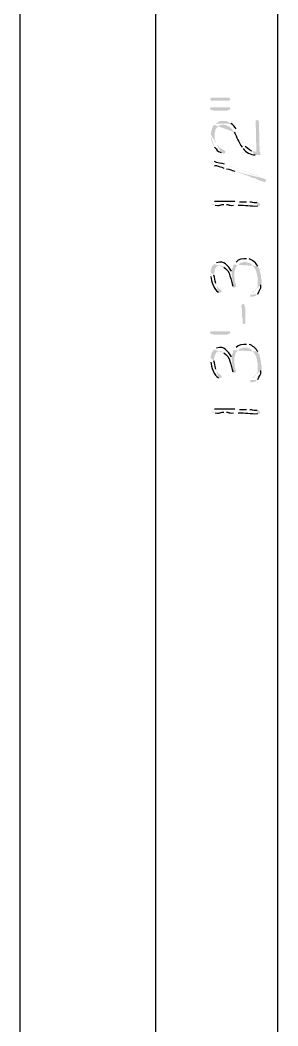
# Model space of a CAD drawing. Header units: inches. Extents: x -167 to 6071, y -6287 to -2731.
# Drawn here: x -161.9 to -140.8, y -5975.2 to -5893.1 of the extents above; entities that cross this region are included whole.
import ezdxf

# ---------------------------------------------------------------- set-up
doc = ezdxf.new("R2010")
doc.units = ezdxf.units.IN
doc.header["$LTSCALE"] = 96
doc.header["$MEASUREMENT"] = 0
doc.layers.add('PDF_Geometry', color=7, linetype='Continuous', true_color=0x4a4a4a)
doc.layers.add('PDF_Solid Fills', color=7, linetype='Continuous')

msp = doc.modelspace()

# ---------------------------------------------------------------- hatches: boundary and pattern name
at = {"layer": 'PDF_Solid Fills', "true_color": 0x4a4a4a, "transparency": 33554559}
for points in [[(-146.337, -5899.562), (-146.283, -5899.615), (-146.23, -5899.669), (-144.843, -5899.669), (-144.737, -5899.615), (-144.683, -5899.562), (-144.737, -5899.455), (-144.79, -5899.402), (-146.177, -5899.402), (-146.283, -5899.455)], [(-146.337, -5900.309), (-146.283, -5900.415), (-146.23, -5900.415), (-146.07, -5900.469), (-144.897, -5900.469), (-144.843, -5900.415), (-144.737, -5900.415), (-144.683, -5900.309), (-144.737, -5900.202), (-146.283, -5900.202)], [(-142.603, -5901.375), (-142.55, -5903.829), (-142.55, -5904.095), (-142.23, -5904.095), (-142.23, -5903.882), (-142.283, -5903.829), (-142.337, -5901.429), (-142.337, -5901.375), (-142.39, -5901.269), (-142.443, -5901.215), (-142.55, -5901.269), (-142.603, -5901.269)], [(-143.777, -5916.415), (-143.777, -5916.522), (-143.723, -5916.629), (-143.723, -5917.322), (-143.67, -5917.429), (-143.67, -5917.855), (-143.563, -5917.909), (-143.457, -5917.855), (-143.457, -5916.575), (-143.51, -5916.522), (-143.51, -5916.362), (-143.563, -5916.255), (-143.617, -5916.255), (-143.723, -5916.309)], [(-146.07, -5918.495), (-144.737, -5918.495), (-144.683, -5918.602), (-144.737, -5918.709), (-144.843, -5918.709), (-144.897, -5918.762), (-146.07, -5918.762), (-146.23, -5918.709), (-146.283, -5918.709), (-146.337, -5918.602), (-146.283, -5918.495)]]:
    msp.add_hatch(color=251, dxfattribs=at).paths.add_polyline_path(points)
h = msp.add_hatch(color=251, dxfattribs=at)
h.paths.add_polyline_path([(-145.963, -5901.642), (-145.963, -5902.495), (-145.963, -5902.282), (-145.91, -5902.175), (-145.91, -5902.069), (-145.857, -5901.962), (-145.803, -5901.855), (-145.75, -5901.855), (-145.697, -5901.749), (-145.483, -5901.642), (-145.377, -5901.642), (-145.27, -5901.589), (-145.163, -5901.642), (-145.057, -5901.642), (-144.843, -5901.749), (-144.79, -5901.749), (-144.683, -5901.855), (-144.63, -5901.909), (-144.523, -5902.015), (-144.47, -5902.122), (-144.417, -5902.122), (-144.363, -5902.229)], flags=0)
h.paths.add_polyline_path([(-143.723, -5903.455), (-143.723, -5903.509), (-143.617, -5903.562)], flags=0)
h.paths.add_polyline_path([(-142.657, -5904.095), (-142.55, -5904.095), (-142.55, -5903.829), (-142.657, -5903.829), (-142.817, -5903.775), (-142.923, -5903.775)], flags=0)
h.paths.add_polyline_path([(-143.457, -5903.402), (-143.51, -5903.295), (-143.563, -5903.189), (-143.67, -5903.082), (-143.67, -5902.975), (-143.723, -5902.869), (-143.777, -5902.762), (-143.83, -5902.709), (-143.883, -5902.549), (-143.937, -5902.442), (-144.043, -5902.282), (-144.097, -5902.175), (-144.15, -5902.069), (-144.203, -5901.962)], flags=0)
h.paths.add_polyline_path([(-144.63, -5901.535), (-144.737, -5901.482), (-144.79, -5901.429), (-145.003, -5901.322), (-145.483, -5901.322), (-145.643, -5901.375), (-145.697, -5901.429), (-145.91, -5901.535)], flags=0)
h = msp.add_hatch(color=251, dxfattribs=at)
h.paths.add_polyline_path([(-146.283, -5902.495, 0.133918), (-145.963, -5903.455)], flags=0)
h.paths.add_polyline_path([(-145.43, -5903.882), (-145.217, -5903.989), (-145.11, -5903.935), (-145.057, -5903.829), (-145.11, -5903.775), (-145.217, -5903.669), (-145.27, -5903.669), (-145.377, -5903.615), (-145.43, -5903.562), (-145.483, -5903.562), (-145.537, -5903.509), (-145.643, -5903.402), (-145.697, -5903.295), (-145.803, -5903.242), (-145.857, -5903.135), (-145.857, -5903.082), (-145.91, -5902.975), (-145.963, -5902.869), (-145.963, -5901.642), (-146.07, -5901.695), (-146.123, -5901.802), (-146.177, -5901.909), (-146.177, -5902.015), (-146.23, -5902.122), (-146.23, -5902.229), (-146.283, -5902.389)], flags=0)
h = msp.add_hatch(color=251, dxfattribs=at)
h.paths.add_polyline_path([(-146.23, -5904.789), (-146.177, -5904.842), (-145.963, -5904.949)], flags=0)
h.paths.add_polyline_path([(-145.217, -5905.162), (-145.11, -5905.162), (-145.003, -5905.215)], flags=0)
h.paths.add_polyline_path([(-144.31, -5905.429), (-144.203, -5905.429), (-143.883, -5905.589), (-143.777, -5905.589), (-143.67, -5905.642), (-143.51, -5905.695), (-143.403, -5905.749), (-143.297, -5905.749), (-143.19, -5905.802), (-143.083, -5905.855), (-142.977, -5905.909), (-142.87, -5905.962), (-142.763, -5905.962), (-142.603, -5906.015), (-142.443, -5906.122), (-142.123, -5906.229), (-142.017, -5906.282), (-141.91, -5906.282), (-141.91, -5906.335), (-141.803, -5906.282), (-141.75, -5906.175), (-141.803, -5906.122), (-141.803, -5906.069), (-141.91, -5906.069), (-141.963, -5906.015)], flags=0)
h.paths.add_polyline_path([(-141.963, -5906.015, 0.021662), (-143.937, -5905.269)], flags=0)
h.paths.add_polyline_path([(-143.937, -5905.269), (-144.043, -5905.215), (-144.203, -5905.162), (-144.31, -5905.162), (-144.417, -5905.109), (-144.523, -5905.055), (-144.63, -5905.055), (-144.843, -5904.949), (-144.95, -5904.949), (-145.163, -5904.842)], flags=0)
h.paths.add_polyline_path([(-145.963, -5904.629), (-146.07, -5904.629), (-146.177, -5904.682)], flags=0)
h = msp.add_hatch(color=251, dxfattribs=at)
h.paths.add_polyline_path([(-146.23, -5908.042), (-146.177, -5908.149), (-146.017, -5908.202), (-145.91, -5908.202)], flags=0)
h.paths.add_polyline_path([(-145.217, -5908.149), (-145.003, -5908.149)], flags=0)
h.paths.add_polyline_path([(-144.417, -5908.202), (-144.043, -5908.202)], flags=0)
h.paths.add_polyline_path([(-142.443, -5908.255), (-142.283, -5908.255), (-142.23, -5908.149), (-142.283, -5908.042), (-142.337, -5907.989), (-142.497, -5907.989)], flags=0)
h.paths.add_polyline_path([(-143.083, -5907.935), (-143.35, -5907.935)], flags=0)
h.paths.add_polyline_path([(-143.937, -5907.935), (-144.203, -5907.935), (-144.31, -5907.882)], flags=0)
h.paths.add_polyline_path([(-145.963, -5907.882), (-146.07, -5907.882), (-146.177, -5907.935)], flags=0)
h = msp.add_hatch(color=251, dxfattribs=at)
h.paths.add_polyline_path([(-144.417, -5913.055), (-144.363, -5913.855), (-144.363, -5913.642), (-144.31, -5913.535), (-144.257, -5913.429), (-144.257, -5913.322), (-144.203, -5913.215), (-144.097, -5913.109), (-143.99, -5913.055), (-143.937, -5912.949), (-143.83, -5912.895), (-143.723, -5912.895), (-143.617, -5912.842), (-143.35, -5912.842), (-143.243, -5912.895), (-143.137, -5912.895), (-143.03, -5912.949), (-142.977, -5913.002), (-142.87, -5913.109), (-142.817, -5913.215), (-142.71, -5913.269), (-142.71, -5913.322), (-142.657, -5913.429), (-142.603, -5913.482), (-142.55, -5913.589), (-142.55, -5913.695), (-142.497, -5913.802), (-142.497, -5913.962), (-142.443, -5914.069), (-142.443, -5914.442), (-142.39, -5913.269), (-142.443, -5913.162)], flags=0)
h.paths.add_polyline_path([(-143.137, -5912.575), (-143.35, -5912.575)], flags=0)
h.paths.add_polyline_path([(-144.203, -5912.842), (-144.257, -5912.895), (-144.31, -5912.949)], flags=0)
h = msp.add_hatch(color=251, dxfattribs=at)
h.paths.add_polyline_path([(-146.283, -5913.855), (-146.283, -5914.015)], flags=0)
h.paths.add_polyline_path([(-145.643, -5915.295), (-145.537, -5915.349), (-145.43, -5915.295), (-145.377, -5915.242), (-145.377, -5915.189), (-145.483, -5915.082), (-145.537, -5915.029), (-145.643, -5914.975), (-145.697, -5914.869), (-145.75, -5914.815), (-145.803, -5914.709), (-145.857, -5914.602)], flags=0)
h.paths.add_polyline_path([(-146.017, -5913.909), (-146.017, -5913.002), (-146.07, -5913.109), (-146.123, -5913.162), (-146.177, -5913.215), (-146.23, -5913.322), (-146.23, -5913.429), (-146.283, -5913.535), (-146.283, -5913.695)], flags=0)
h = msp.add_hatch(color=251, dxfattribs=at)
h.paths.add_polyline_path([(-146.017, -5913.002), (-146.017, -5913.802), (-146.017, -5913.749), (-145.963, -5913.589), (-145.963, -5913.482), (-145.91, -5913.375), (-145.857, -5913.322), (-145.857, -5913.269), (-145.75, -5913.162), (-145.643, -5913.162), (-145.537, -5913.109), (-145.483, -5913.109), (-145.377, -5913.162), (-145.27, -5913.162), (-145.217, -5913.269)], flags=0)
h.paths.add_polyline_path([(-144.47, -5914.815), (-144.417, -5914.922), (-144.363, -5914.922), (-144.257, -5914.869), (-144.203, -5914.762), (-144.203, -5914.709), (-144.257, -5914.602), (-144.31, -5914.442), (-144.31, -5914.175), (-144.363, -5914.069), (-144.363, -5913.855), (-144.417, -5913.055), (-144.47, -5913.162), (-144.47, -5913.269), (-144.523, -5913.375), (-144.577, -5913.482), (-144.577, -5913.642), (-144.577, -5913.589)], flags=0)
h.paths.add_polyline_path([(-145.803, -5912.895), (-145.91, -5912.949)], flags=0)
h = msp.add_hatch(color=251, dxfattribs=at)
h.paths.add_polyline_path([(-143.083, -5915.509), (-143.03, -5915.615), (-143.03, -5915.669), (-142.817, -5915.669), (-142.71, -5915.615), (-142.603, -5915.615), (-142.55, -5915.509), (-142.443, -5915.455)], flags=0)
h.paths.add_polyline_path([(-142.177, -5914.709), (-142.123, -5914.602), (-142.123, -5914.282), (-142.177, -5914.175), (-142.177, -5913.909), (-142.23, -5913.802), (-142.23, -5913.695), (-142.283, -5913.535), (-142.283, -5913.429), (-142.337, -5913.375), (-142.39, -5913.269), (-142.443, -5914.442), (-142.443, -5914.815), (-142.497, -5914.922), (-142.55, -5915.029), (-142.603, -5915.135), (-142.71, -5915.189), (-142.763, -5915.295), (-142.87, -5915.349), (-142.923, -5915.349), (-143.03, -5915.455)], flags=0)
h = msp.add_hatch(color=251, dxfattribs=at)
h.paths.add_polyline_path([(-146.283, -5920.842), (-146.283, -5921.002)], flags=0)
h.paths.add_polyline_path([(-145.643, -5922.282), (-145.537, -5922.335), (-145.43, -5922.282), (-145.377, -5922.229), (-145.377, -5922.175), (-145.483, -5922.069), (-145.537, -5922.015), (-145.643, -5921.962), (-145.697, -5921.855), (-145.75, -5921.802), (-145.803, -5921.695), (-145.857, -5921.589)], flags=0)
h.paths.add_polyline_path([(-146.017, -5920.895), (-146.017, -5919.989), (-146.07, -5920.095), (-146.123, -5920.149), (-146.177, -5920.202), (-146.23, -5920.309), (-146.23, -5920.415), (-146.283, -5920.522), (-146.283, -5920.682)], flags=0)
h = msp.add_hatch(color=251, dxfattribs=at)
h.paths.add_polyline_path([(-146.017, -5919.989), (-146.017, -5920.789), (-146.017, -5920.735), (-145.963, -5920.575), (-145.963, -5920.469), (-145.91, -5920.362), (-145.857, -5920.309), (-145.857, -5920.255), (-145.75, -5920.149), (-145.643, -5920.149), (-145.537, -5920.095), (-145.483, -5920.095), (-145.377, -5920.149), (-145.27, -5920.149), (-145.217, -5920.255)], flags=0)
h.paths.add_polyline_path([(-144.47, -5921.802), (-144.417, -5921.909), (-144.363, -5921.909), (-144.257, -5921.855), (-144.203, -5921.749), (-144.203, -5921.695), (-144.257, -5921.589), (-144.31, -5921.429), (-144.31, -5921.162), (-144.363, -5921.055), (-144.363, -5920.842), (-144.417, -5920.042), (-144.47, -5920.149), (-144.47, -5920.255), (-144.523, -5920.362), (-144.577, -5920.469), (-144.577, -5920.629), (-144.577, -5920.575)], flags=0)
h.paths.add_polyline_path([(-145.803, -5919.882), (-145.91, -5919.935)], flags=0)
h = msp.add_hatch(color=251, dxfattribs=at)
h.paths.add_polyline_path([(-144.417, -5920.042), (-144.363, -5920.842), (-144.363, -5920.629), (-144.31, -5920.522), (-144.257, -5920.415), (-144.257, -5920.309), (-144.203, -5920.202), (-144.097, -5920.095), (-143.99, -5920.042), (-143.937, -5919.935), (-143.83, -5919.882), (-143.723, -5919.882), (-143.617, -5919.829), (-143.35, -5919.829), (-143.243, -5919.882), (-143.137, -5919.882), (-143.03, -5919.935), (-142.977, -5919.989), (-142.87, -5920.095), (-142.817, -5920.202), (-142.71, -5920.255), (-142.71, -5920.309), (-142.657, -5920.415), (-142.603, -5920.469), (-142.55, -5920.575), (-142.55, -5920.682), (-142.497, -5920.789), (-142.497, -5920.949), (-142.443, -5921.055), (-142.443, -5921.429), (-142.39, -5920.255), (-142.443, -5920.149)], flags=0)
h.paths.add_polyline_path([(-143.137, -5919.562), (-143.35, -5919.562)], flags=0)
h.paths.add_polyline_path([(-144.203, -5919.829), (-144.257, -5919.882), (-144.31, -5919.935)], flags=0)
h = msp.add_hatch(color=251, dxfattribs=at)
h.paths.add_polyline_path([(-143.083, -5922.495), (-143.03, -5922.602), (-143.03, -5922.655), (-142.817, -5922.655), (-142.71, -5922.602), (-142.603, -5922.602), (-142.55, -5922.495), (-142.443, -5922.442)], flags=0)
h.paths.add_polyline_path([(-142.177, -5921.695), (-142.123, -5921.589), (-142.123, -5921.269), (-142.177, -5921.162), (-142.177, -5920.895), (-142.23, -5920.789), (-142.23, -5920.682), (-142.283, -5920.522), (-142.283, -5920.415), (-142.337, -5920.362), (-142.39, -5920.255), (-142.443, -5921.429), (-142.443, -5921.802), (-142.497, -5921.909), (-142.55, -5922.015), (-142.603, -5922.122), (-142.71, -5922.175), (-142.763, -5922.282), (-142.87, -5922.335), (-142.923, -5922.335), (-143.03, -5922.442)], flags=0)
h = msp.add_hatch(color=251, dxfattribs=at)
h.paths.add_polyline_path([(-146.23, -5925.002), (-146.177, -5925.109), (-146.017, -5925.162), (-145.91, -5925.162)], flags=0)
h.paths.add_polyline_path([(-145.217, -5925.109), (-145.003, -5925.109)], flags=0)
h.paths.add_polyline_path([(-144.417, -5925.162), (-144.043, -5925.162)], flags=0)
h.paths.add_polyline_path([(-142.443, -5925.215), (-142.283, -5925.215), (-142.23, -5925.109), (-142.283, -5925.002), (-142.337, -5924.949), (-142.497, -5924.949)], flags=0)
h.paths.add_polyline_path([(-143.083, -5924.895), (-143.35, -5924.895)], flags=0)
h.paths.add_polyline_path([(-143.937, -5924.895), (-144.203, -5924.895), (-144.31, -5924.842)], flags=0)
h.paths.add_polyline_path([(-145.963, -5924.842), (-146.07, -5924.842), (-146.177, -5924.895)], flags=0)

# ---------------------------------------------------------------- linework, layer by layer
at = {"layer": 'PDF_Geometry'}
for points in [[(-161.857, -6100.042), (-161.857, -6052.042), (-161.857, -5577.589)], [(-150.763, -6052.042), (-150.763, -5992.095), (-150.763, -5577.589)], [(-140.79, -5992.095), (-140.79, -5832.575), (-140.79, -5577.589)]]:
    msp.add_lwpolyline(points, dxfattribs=at)
for points in [[(-144.203, -5901.962), (-144.326, -5901.81), (-144.43, -5901.608), (-144.63, -5901.535)], [(-144.363, -5902.229), (-144.139, -5902.624), (-143.99, -5903.079), (-143.723, -5903.455)], [(-145.963, -5903.455), (-145.765, -5903.646), (-145.774, -5903.827), (-145.43, -5903.882)], [(-143.617, -5903.562), (-143.469, -5903.88), (-142.986, -5904.092), (-142.657, -5904.095)], [(-142.923, -5903.775), (-143.258, -5903.646), (-143.281, -5903.499), (-143.457, -5903.402)], [(-145.163, -5904.842), (-145.304, -5904.784), (-145.854, -5904.733), (-145.963, -5904.629)], [(-145.963, -5904.949), (-145.794, -5904.93), (-145.389, -5905.104), (-145.217, -5905.162)], [(-145.003, -5905.215), (-144.695, -5905.275), (-144.594, -5905.356), (-144.31, -5905.429)], [(-144.31, -5907.882), (-144.861, -5907.882), (-145.412, -5907.882), (-145.963, -5907.882)], [(-143.35, -5907.935), (-143.546, -5907.935), (-143.741, -5907.935), (-143.937, -5907.935)], [(-142.497, -5907.989), (-142.956, -5908.018), (-142.802, -5907.953), (-143.083, -5907.935)], [(-145.91, -5908.202), (-145.348, -5908.241), (-145.613, -5908.124), (-145.217, -5908.149)], [(-145.003, -5908.149), (-144.666, -5908.127), (-144.932, -5908.234), (-144.417, -5908.202)], [(-144.043, -5908.202), (-143.422, -5908.168), (-143.07, -5908.29), (-142.443, -5908.255)], [(-144.577, -5913.589), (-144.904, -5913.165), (-145.137, -5912.65), (-145.803, -5912.895)], [(-143.35, -5912.575), (-143.656, -5912.569), (-144.008, -5912.566), (-144.203, -5912.842)], [(-142.443, -5913.162), (-142.59, -5912.892), (-142.853, -5912.69), (-143.137, -5912.575)], [(-145.217, -5913.269), (-144.653, -5913.545), (-144.667, -5914.318), (-144.47, -5914.815)], [(-146.283, -5914.015), (-146.229, -5914.391), (-146.038, -5915.123), (-145.643, -5915.295)], [(-145.857, -5914.602), (-145.99, -5914.27), (-145.928, -5914.161), (-146.017, -5913.909)], [(-142.443, -5915.455), (-142.359, -5915.133), (-142.122, -5915.111), (-142.177, -5914.709)], [(-144.577, -5920.575), (-144.904, -5920.151), (-145.137, -5919.637), (-145.803, -5919.882)], [(-145.217, -5920.255), (-144.653, -5920.532), (-144.667, -5921.304), (-144.47, -5921.802)], [(-143.35, -5919.562), (-143.656, -5919.556), (-144.008, -5919.552), (-144.203, -5919.829)], [(-142.443, -5920.149), (-142.59, -5919.879), (-142.853, -5919.677), (-143.137, -5919.562)], [(-146.283, -5921.002), (-146.229, -5921.377), (-146.038, -5922.11), (-145.643, -5922.282)], [(-145.857, -5921.589), (-145.99, -5921.256), (-145.928, -5921.148), (-146.017, -5920.895)], [(-142.443, -5922.442), (-142.359, -5922.119), (-142.122, -5922.098), (-142.177, -5921.695)], [(-144.31, -5924.842), (-144.861, -5924.842), (-145.412, -5924.842), (-145.963, -5924.842)], [(-145.91, -5925.162), (-145.348, -5925.201), (-145.613, -5925.084), (-145.217, -5925.109)], [(-145.003, -5925.109), (-144.666, -5925.087), (-144.932, -5925.194), (-144.417, -5925.162)], [(-144.043, -5925.162), (-143.422, -5925.128), (-143.07, -5925.25), (-142.443, -5925.215)], [(-143.35, -5924.895), (-143.546, -5924.895), (-143.741, -5924.895), (-143.937, -5924.895)], [(-142.497, -5924.949), (-142.956, -5924.978), (-142.802, -5924.913), (-143.083, -5924.895)]]:
    msp.add_open_spline(points, degree=3, dxfattribs=at)

doc.saveas('drawing.dxf')
